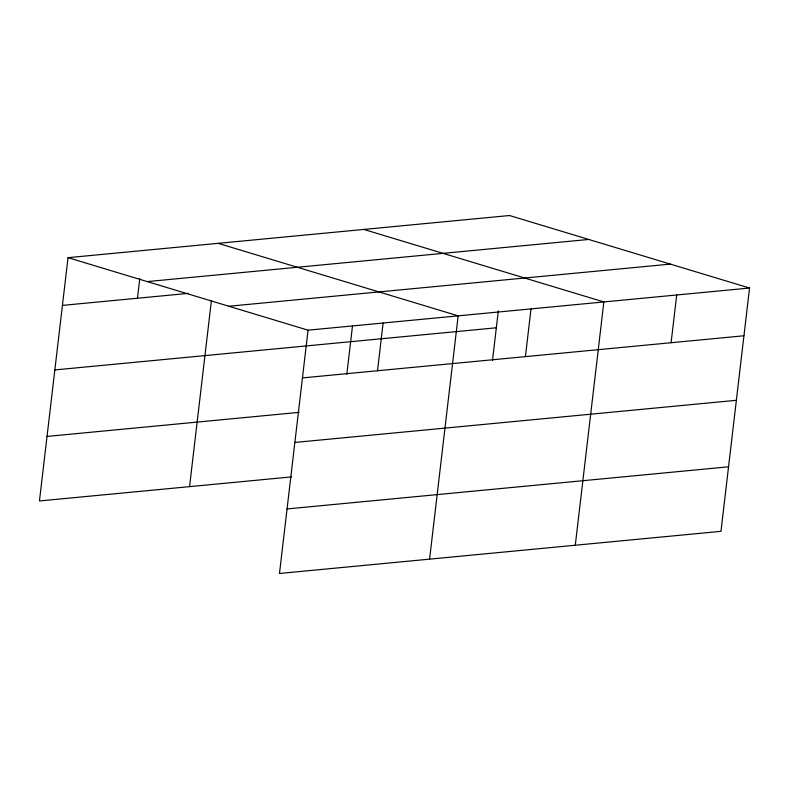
<?xml version="1.0" encoding="UTF-8"?>
<svg xmlns="http://www.w3.org/2000/svg" width="789" height="789" viewBox="0 0 789 789"><rect width="100%" height="100%" fill="white"/><g stroke="black" fill="none" stroke-linecap="round" stroke-linejoin="round"><path stroke-width="1.18" d="M749.55 288.034L308.055 330.177L279.474 573.475L720.968 531.332L749.55 288.034L509.526 215.525L68.032 257.668L39.45 500.966L291.545 476.901M137.473 298.232L139.781 278.645M189.557 486.635L211.383 300.806M346.805 374.341L352.505 325.867M377.507 370.741L383.109 323.007M429.581 559.154L458.162 315.847L218.139 243.337M492.504 360.435L498.332 310.748M525.405 356.628L531.017 308.893M575.28 545.248L603.861 301.94L363.828 229.431M671.094 342.722L676.706 294.987M147.237 281.594L588.732 239.452M62.42 305.392L188.324 293.38M228.849 306.25L670.344 264.108M54.845 369.933L496.33 327.79M302.453 377.911L743.938 335.769M47.034 436.425L299.12 412.361M294.869 442.442L736.364 400.299M287.058 508.944L728.553 466.802M68.032 257.668L308.055 330.177"/></g></svg>
